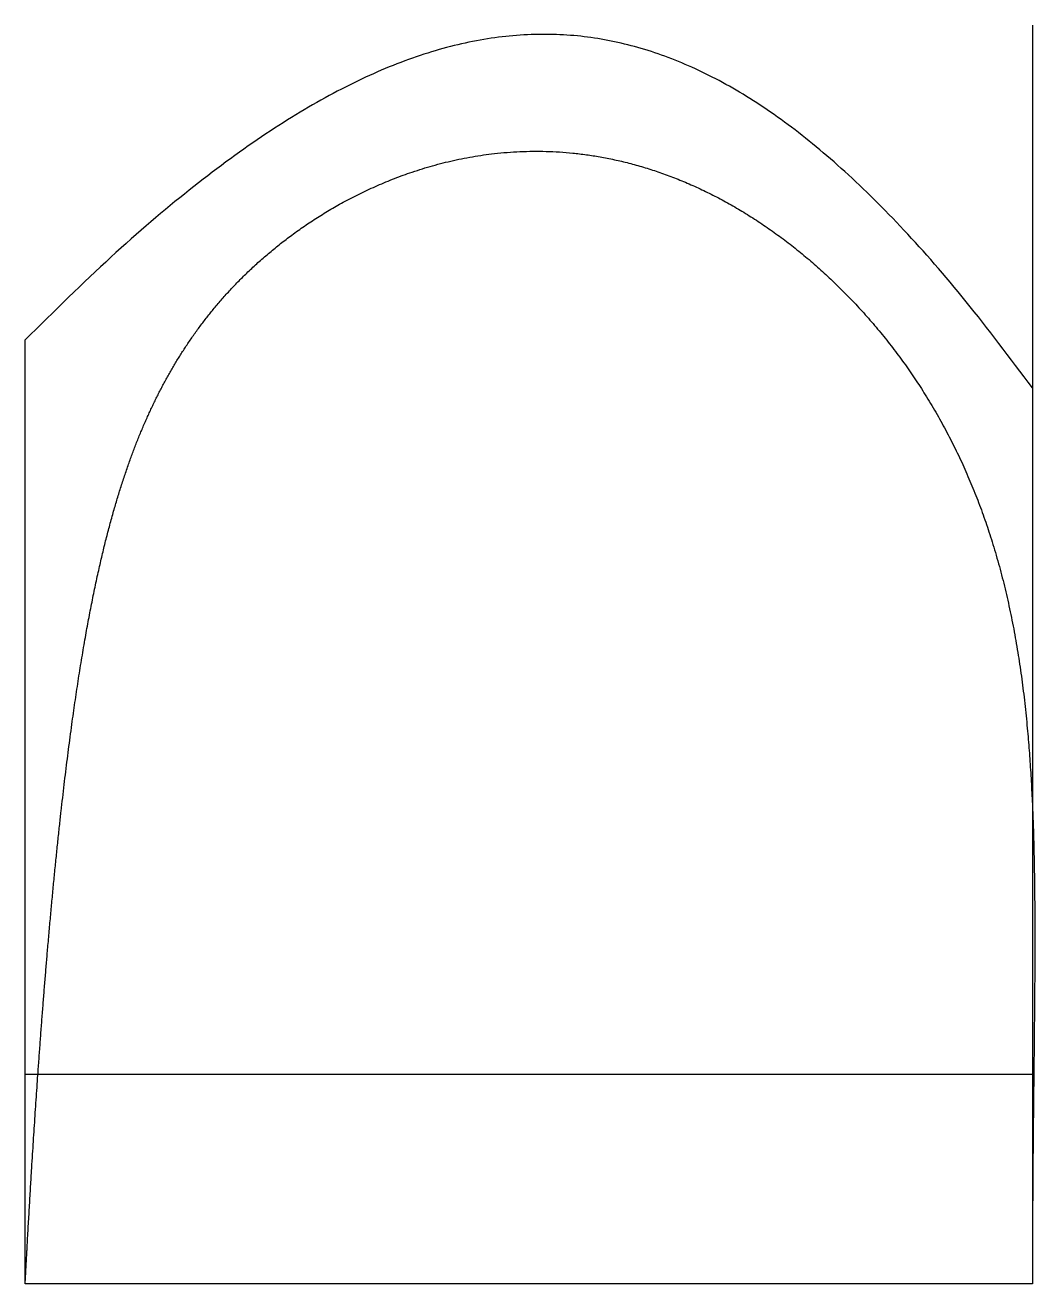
# Model space of a CAD drawing. Header units: millimetres. Extents: x 12 to 60.1, y 0 to 60.
import ezdxf

# ---------------------------------------------------------------- set-up
doc = ezdxf.new("R2010")
doc.units = ezdxf.units.MM
doc.layers.get('0').update_dxf_attribs({"linetype": 'CONTINUOUS'})

msp = doc.modelspace()

# ---------------------------------------------------------------- linework, layer by layer
for p, q in [((60, 60), (60, 0)), ((12, 0), (12, 45))]:
    msp.add_line(p, q)
msp.add_lwpolyline([(60, 0), (12, 0), (12, 10), (60, 10)], close=True)
msp.add_rational_spline([(60, 42.708), (38.678, 72.038), (12, 45)], [1, 1.25587744877, 1], degree=2)
msp.add_open_spline([(12, 0), (12.074, 1.407), (12.226, 4.17), (12.468, 8.16), (12.821, 13.171), (13.313, 18.916), (13.866, 24.144), (14.499, 28.862), (15.242, 33.09), (16.141, 36.863), (17.257, 40.234), (18.663, 43.262), (20.436, 45.993), (22.652, 48.46), (25.378, 50.652), (28.654, 52.491), (32.483, 53.802), (36.811, 54.278), (41.516, 53.562), (46.358, 51.413), (51.021, 47.746), (54.93, 42.947), (57.701, 37.429), (59.345, 31.318), (60.06, 24.638), (60.175, 17.308), (60.071, 10.829), (60.013, 5.575), (60, 1.889), (60, 0)], degree=5)

doc.saveas('drawing.dxf')
